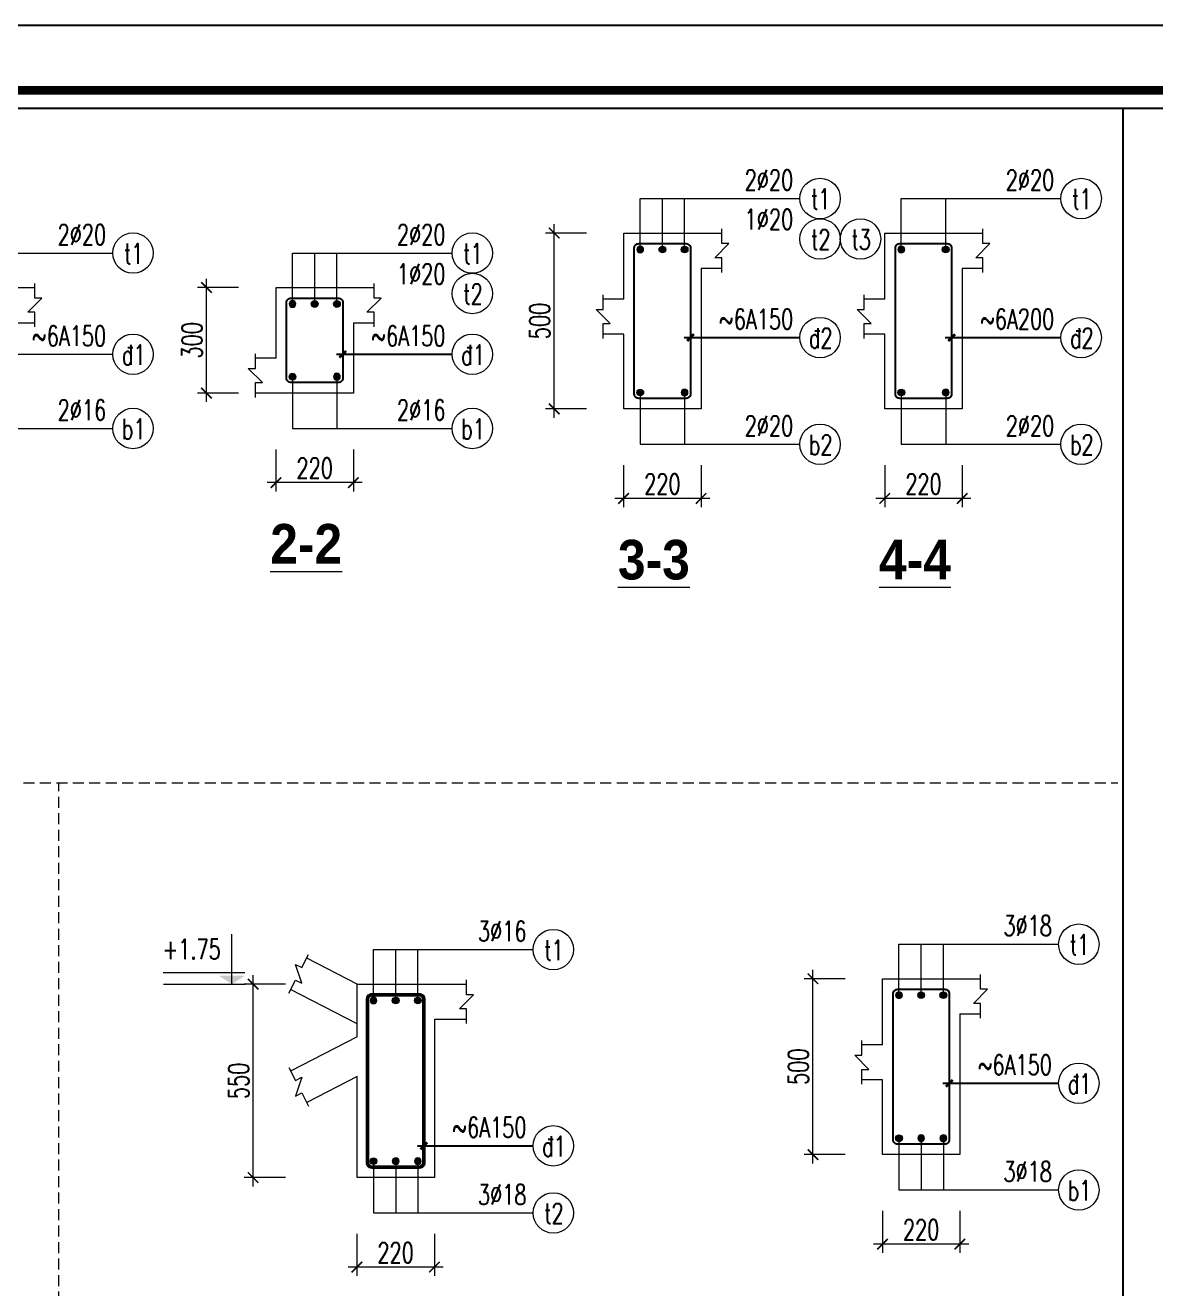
# Model space of a CAD drawing. Header units: millimetres. Extents: x 61738 to 439738, y 60858 to 151243.
# Drawn here: x 295808 to 308668, y 99435 to 113800 of the extents above; entities that cross this region are included whole.
import ezdxf
from ezdxf.enums import TextEntityAlignment as Align

# ---------------------------------------------------------------- set-up
doc = ezdxf.new("R2010")
doc.units = ezdxf.units.MM
doc.linetypes.add('HIDDEN', pattern=[0.375, 0.25, -0.125])
for name, color, linetype, lineweight in [('10-TEXT', 4, 'Continuous', 15), ('2-THEP2', 6, 'Continuous', 50), ('3-THAY', 7, 'Continuous', 18), ('5-DUT', 2, 'HIDDEN', 15), ('7-HATCH', 8, 'Continuous', 13), ('8-DIM', 8, 'Continuous', 15), ('9-SO HIEU', 8, 'Continuous', 15)]:
    doc.layers.add(name, color=color, linetype=linetype, lineweight=lineweight)
for name, color, linetype in [('Khungbo', 32, 'Continuous'), ('KICHTHUOC', 8, 'Continuous'), ('TEXT-Ghi chu', 7, 'Continuous'), ('thep', 6, 'Continuous')]:
    doc.layers.add(name, color=color, linetype=linetype)
doc.styles.add('A3 - Text 2.3', font='Vnsimli.shx', dxfattribs={"width": 0.7, "height": 230})
doc.styles.add('A3 - Text 4.5', font='VnArialH-Bold.TTF', dxfattribs={"width": 0.9, "height": 450})
doc.styles.add('A3-Text 2.3', font='vnsimli.shx', dxfattribs={"width": 0.7, "height": 230, "bigfont": 'vn.shx'})
doc.styles.add('S1', font='vnsimli.shx', dxfattribs={"width": 0.75})
doc.styles.add('T1', font='Vnsimli.shx', dxfattribs={"width": 0.7})
doc.dimstyles.new('A3-1-100', dxfattribs={"dimtxt": 200, "dimasz": 120, "dimexe": 100, "dimexo": 0, "dimgap": 50, "dimtad": 1, "dimdec": 0, "dimdsep": 49, "dimtxsty": 'A3-Text 2.3', "dimblk": 'ARCHTICK', "dimcen": 10, "dimdle": 100, "dimclrd": 8, "dimclre": 8, "dimclrt": 2, "dimadec": 0, "dimazin": 2, "dimtfac": 1, "dimtdec": 0, "dimtix": 1, "dimtmove": 1, "dimatfit": 3, "dimldrblk": 'DOT', "dimfxl": 1, "dimtolj": 1, "dimtzin": 0, "dimlwd": -1, "dimlwe": -1, "dimarcsym": 0})
doc.dimstyles.new('A3-1-100x2', dxfattribs={"dimtxt": 200, "dimasz": 120, "dimexe": 100, "dimexo": 0, "dimgap": 50, "dimtad": 1, "dimdec": 0, "dimlfac": 0.5, "dimdsep": 49, "dimtxsty": 'A3-Text 2.3', "dimblk": 'ARCHTICK', "dimcen": 10, "dimdle": 100, "dimclrd": 8, "dimclre": 8, "dimclrt": 2, "dimadec": 0, "dimazin": 2, "dimtfac": 1, "dimtdec": 0, "dimtix": 1, "dimtmove": 1, "dimatfit": 3, "dimldrblk": 'DOT', "dimfxl": 1, "dimtolj": 1, "dimtzin": 0, "dimlwd": -1, "dimlwe": -1, "dimarcsym": 0})
doc.dimstyles.new('A3-1-100x4', dxfattribs={"dimtxt": 200, "dimasz": 120, "dimexe": 100, "dimexo": 0, "dimgap": 50, "dimtad": 1, "dimdec": 0, "dimlfac": 0.25, "dimdsep": 49, "dimtxsty": 'A3-Text 2.3', "dimblk": 'ARCHTICK', "dimcen": 10, "dimdle": 100, "dimclrd": 8, "dimclre": 8, "dimclrt": 2, "dimadec": 0, "dimazin": 2, "dimtfac": 1, "dimtdec": 0, "dimtix": 1, "dimtmove": 1, "dimatfit": 3, "dimldrblk": 'DOT', "dimfxl": 1, "dimtolj": 1, "dimtzin": 0, "dimlwd": -1, "dimlwe": -1, "dimarcsym": 0})
doc.dimstyles.new('KT1-100x4', dxfattribs={"dimscale": 100, "dimtxt": 2.3, "dimasz": 0.006, "dimexe": 0.8, "dimexo": 0, "dimgap": 1.2, "dimtad": 1, "dimdec": 0, "dimlfac": 0.25, "dimrnd": 1, "dimdsep": 46, "dimtxsty": 'T1', "dimblk": 'DIMA', "dimcen": 0.09, "dimdle": 1.2, "dimclrd": 8, "dimclre": 8, "dimclrt": 7, "dimadec": 0, "dimazin": 0, "dimtfac": 1, "dimtdec": 0, "dimtix": 1, "dimtmove": 2, "dimatfit": 3, "dimldrblk": 'DIMA', "dimfxl": 1, "dimtolj": 1, "dimtzin": 0, "dimarcsym": 0})

# ---------------------------------------------------------------- blocks, each defined once
blk = doc.blocks.new('_ArchTick')
at = {"color": 0, "linetype": 'ByBlock', "const_width": 0.15}
blk.add_lwpolyline([(-0.5, -0.5), (0.5, 0.5)], dxfattribs=at)
blk = doc.blocks.new('*D167')
at = {"layer": '8-DIM', "color": 8, "ltscale": 100, "transparency": 16777216}
for p, q in [((299581, 100057), (299581, 99580)), ((300462, 100057), (300462, 99580))]:
    blk.add_line(p, q, dxfattribs=at)
at = {"layer": '8-DIM', "color": 8, "linetype": 'ByBlock', "ltscale": 100, "transparency": 16777216}
blk.add_line((300562, 99680), (299481, 99680), dxfattribs=at)
at = {"layer": 'Defpoints', "color": 0, "ltscale": 100, "transparency": 16777216}
for p in [(299581, 100057), (300462, 100057), (299581, 99680)]:
    blk.add_point(p, dxfattribs=at)
at = {"layer": '8-DIM', "color": 8, "ltscale": 100, "transparency": 16777216, "xscale": 120, "yscale": 120, "zscale": 120, "rotation": 180}
blk.add_blockref('_ArchTick', (299581, 99680), dxfattribs=at)
at = {"layer": '8-DIM', "color": 8, "ltscale": 100, "transparency": 16777216, "xscale": 120, "yscale": 120, "zscale": 120}
blk.add_blockref('_ArchTick', (300462, 99680), dxfattribs=at)
at = {"layer": '8-DIM', "color": 2, "ltscale": 100, "transparency": 16777216, "insert": (300021, 99845), "char_height": 230, "attachment_point": 5, "style": 'A3-Text 2.3'}
blk.add_mtext('\\A1;220', dxfattribs=at)
blk = doc.blocks.new('_Dot')
at = {"color": 0, "linetype": 'ByBlock', "lineweight": -2}
blk.add_line((-0.5, 0), (-1, 0), dxfattribs=at)
at = {"color": 0, "linetype": 'ByBlock', "const_width": 0.5}
blk.add_lwpolyline([(-0.25, 0, 1), (0.25, 0, 1)], format="xyb", close=True, dxfattribs=at)
blk = doc.blocks.new('DK THEP')
at = {"layer": '7-HATCH'}
h = blk.add_hatch(color=1, dxfattribs=at)
edge = h.paths.add_edge_path()
edge.add_arc((0, 0), 36.1, 0, 360)
at = {"layer": '7-HATCH', "color": 0}
blk.add_circle((0, 0), 36.1, dxfattribs=at)
blk = doc.blocks.new('COS')
at = {"color": 1, "linetype": 'Continuous', "const_width": 50}
blk.add_lwpolyline([(-64, -64), (64, 64)], dxfattribs=at)
blk = doc.blocks.new('DIMA')
at = {"color": 8, "linetype": 'Continuous'}
blk.add_line((120, 0), (-120, 0), dxfattribs=at)
at = {"color": 1, "linetype": 'Continuous'}
blk.add_blockref('COS', (0, 0), dxfattribs=at)
blk = doc.blocks.new('*D168')
at = {"layer": '8-DIM', "color": 8, "ltscale": 100, "transparency": 16777216}
for p, q in [((298767, 102898), (298300, 102898)), ((298767, 100698), (298300, 100698))]:
    blk.add_line(p, q, dxfattribs=at)
at = {"layer": '8-DIM', "color": 8, "linetype": 'ByBlock', "ltscale": 100, "transparency": 16777216}
blk.add_line((298400, 100598), (298400, 102998), dxfattribs=at)
at = {"layer": 'Defpoints', "color": 0, "ltscale": 100, "transparency": 16777216}
for p in [(298400, 102898), (298767, 102898), (298767, 100698)]:
    blk.add_point(p, dxfattribs=at)
at = {"layer": '8-DIM', "color": 8, "ltscale": 100, "transparency": 16777216, "xscale": 120, "yscale": 120, "zscale": 120}
for p, rotation in [((298400, 102898), 90), ((298400, 100698), 270)]:
    blk.add_blockref('_ArchTick', p, dxfattribs=dict(at, rotation=rotation))
at = {"layer": '8-DIM', "color": 2, "ltscale": 100, "transparency": 16777216, "insert": (298235, 101798), "char_height": 230, "attachment_point": 5, "rotation": 90, "style": 'A3-Text 2.3'}
blk.add_mtext('\\A1;550', dxfattribs=at)
blk = doc.blocks.new('*U9')
at = {"layer": '10-TEXT'}
for p, q in [((17615, 449767), (17615, 450310)), ((16865, 449893), (17756, 449893)), ((16869, 449766), (17757, 449766))]:
    blk.add_line(p, q, dxfattribs=at)
at = {"layer": '10-TEXT', "color": 1}
blk.add_solid([(17756, 449858), (17615, 449767), (17473, 449858)], dxfattribs=at)
blk = doc.blocks.new('CDS12')
at = {"layer": 'Defpoints'}
blk.add_lwpolyline([(91835, 363353), (49835, 363353), (49835, 393053), (91835, 393053)], close=True, dxfattribs=at)
at = {"layer": 'Khungbo', "color": 1, "const_width": 100}
blk.add_lwpolyline([(91094, 364100), (50996, 364100), (50996, 392312), (91094, 392312)], close=True, dxfattribs=at)
at = {"layer": 'Khungbo', "color": 1}
for points in [[(90894, 364300), (51196, 364300), (51196, 392112), (90894, 392112)], [(90894, 392112), (90894, 364300), (86394, 364300), (86394, 392112)]]:
    blk.add_lwpolyline(points, close=True, dxfattribs=at)
blk = doc.blocks.new('*D258')
at = {"layer": '8-DIM', "color": 8, "ltscale": 100, "transparency": 16777216}
for p, q in [((302615, 108797), (302615, 108320)), ((303496, 108797), (303496, 108320))]:
    blk.add_line(p, q, dxfattribs=at)
at = {"layer": '8-DIM', "color": 8, "linetype": 'ByBlock', "ltscale": 100, "transparency": 16777216}
blk.add_line((303596, 108420), (302515, 108420), dxfattribs=at)
at = {"layer": 'Defpoints', "color": 0, "ltscale": 100, "transparency": 16777216}
for p in [(302615, 108797), (303496, 108797), (302615, 108420)]:
    blk.add_point(p, dxfattribs=at)
at = {"layer": '8-DIM', "color": 8, "ltscale": 100, "transparency": 16777216, "xscale": 120, "yscale": 120, "zscale": 120, "rotation": 180}
blk.add_blockref('_ArchTick', (302615, 108420), dxfattribs=at)
at = {"layer": '8-DIM', "color": 8, "ltscale": 100, "transparency": 16777216, "xscale": 120, "yscale": 120, "zscale": 120}
blk.add_blockref('_ArchTick', (303496, 108420), dxfattribs=at)
at = {"layer": '8-DIM', "color": 2, "ltscale": 100, "transparency": 16777216, "insert": (303056, 108585), "char_height": 230, "attachment_point": 5, "style": 'A3-Text 2.3'}
blk.add_mtext('\\A1;220', dxfattribs=at)
blk = doc.blocks.new('*D259')
at = {"layer": '8-DIM', "color": 8, "linetype": 'ByBlock', "ltscale": 100, "transparency": 16777216}
blk.add_line((301825, 109338), (301825, 111538), dxfattribs=at)
at = {"layer": '8-DIM', "color": 8, "ltscale": 100, "transparency": 16777216}
for p, q in [((302191, 111438), (301725, 111438)), ((302191, 109438), (301725, 109438))]:
    blk.add_line(p, q, dxfattribs=at)
at = {"layer": 'Defpoints', "color": 0, "ltscale": 100, "transparency": 16777216}
for p in [(301825, 111438), (302191, 111438), (302191, 109438)]:
    blk.add_point(p, dxfattribs=at)
at = {"layer": '8-DIM', "color": 8, "ltscale": 100, "transparency": 16777216, "xscale": 120, "yscale": 120, "zscale": 120}
for p, rotation in [((301825, 111438), 90), ((301825, 109438), 270)]:
    blk.add_blockref('_ArchTick', p, dxfattribs=dict(at, rotation=rotation))
at = {"layer": '8-DIM', "color": 2, "ltscale": 100, "transparency": 16777216, "insert": (301660, 110438), "char_height": 230, "attachment_point": 5, "rotation": 90, "style": 'A3-Text 2.3'}
blk.add_mtext('\\A1;500', dxfattribs=at)
blk = doc.blocks.new('*D260')
at = {"layer": '8-DIM', "color": 8, "ltscale": 100, "transparency": 16777216}
for p, q in [((305559, 100319), (305559, 99841)), ((306440, 100319), (306440, 99841))]:
    blk.add_line(p, q, dxfattribs=at)
at = {"layer": '8-DIM', "color": 8, "linetype": 'ByBlock', "ltscale": 100, "transparency": 16777216}
blk.add_line((306540, 99941), (305459, 99941), dxfattribs=at)
at = {"layer": 'Defpoints', "color": 0, "ltscale": 100, "transparency": 16777216}
for p in [(305559, 100319), (306440, 100319), (305559, 99941)]:
    blk.add_point(p, dxfattribs=at)
at = {"layer": '8-DIM', "color": 8, "ltscale": 100, "transparency": 16777216, "xscale": 120, "yscale": 120, "zscale": 120, "rotation": 180}
blk.add_blockref('_ArchTick', (305559, 99941), dxfattribs=at)
at = {"layer": '8-DIM', "color": 8, "ltscale": 100, "transparency": 16777216, "xscale": 120, "yscale": 120, "zscale": 120}
blk.add_blockref('_ArchTick', (306440, 99941), dxfattribs=at)
at = {"layer": '8-DIM', "color": 2, "ltscale": 100, "transparency": 16777216, "insert": (305999, 100106), "char_height": 230, "attachment_point": 5, "style": 'A3-Text 2.3'}
blk.add_mtext('\\A1;220', dxfattribs=at)
blk = doc.blocks.new('*D261')
at = {"layer": '8-DIM', "color": 8, "linetype": 'ByBlock', "ltscale": 100, "transparency": 16777216}
blk.add_line((304768, 100859), (304768, 103059), dxfattribs=at)
at = {"layer": '8-DIM', "color": 8, "ltscale": 100, "transparency": 16777216}
for p, q in [((305134, 102959), (304668, 102959)), ((305134, 100959), (304668, 100959))]:
    blk.add_line(p, q, dxfattribs=at)
at = {"layer": 'Defpoints', "color": 0, "ltscale": 100, "transparency": 16777216}
for p in [(304768, 102959), (305134, 102959), (305134, 100959)]:
    blk.add_point(p, dxfattribs=at)
at = {"layer": '8-DIM', "color": 8, "ltscale": 100, "transparency": 16777216, "xscale": 120, "yscale": 120, "zscale": 120}
for p, rotation in [((304768, 102959), 90), ((304768, 100959), 270)]:
    blk.add_blockref('_ArchTick', p, dxfattribs=dict(at, rotation=rotation))
at = {"layer": '8-DIM', "color": 2, "ltscale": 100, "transparency": 16777216, "insert": (304603, 101959), "char_height": 230, "attachment_point": 5, "rotation": 90, "style": 'A3-Text 2.3'}
blk.add_mtext('\\A1;500', dxfattribs=at)
blk = doc.blocks.new('*D274')
at = {"layer": '8-DIM', "color": 8, "ltscale": 100, "transparency": 16777216}
for p, q in [((298660, 108977), (298660, 108500)), ((299540, 108977), (299540, 108500))]:
    blk.add_line(p, q, dxfattribs=at)
at = {"layer": '8-DIM', "color": 8, "linetype": 'ByBlock', "ltscale": 100, "transparency": 16777216}
blk.add_line((299640, 108600), (298560, 108600), dxfattribs=at)
at = {"layer": 'Defpoints', "color": 0, "ltscale": 100, "transparency": 16777216}
for p in [(298660, 108977), (299540, 108977), (298660, 108600)]:
    blk.add_point(p, dxfattribs=at)
at = {"layer": '8-DIM', "color": 8, "ltscale": 100, "transparency": 16777216, "xscale": 120, "yscale": 120, "zscale": 120, "rotation": 180}
blk.add_blockref('_ArchTick', (298660, 108600), dxfattribs=at)
at = {"layer": '8-DIM', "color": 8, "ltscale": 100, "transparency": 16777216, "xscale": 120, "yscale": 120, "zscale": 120}
blk.add_blockref('_ArchTick', (299540, 108600), dxfattribs=at)
at = {"layer": '8-DIM', "color": 2, "ltscale": 100, "transparency": 16777216, "insert": (299100, 108765), "char_height": 230, "attachment_point": 5, "style": 'A3-Text 2.3'}
blk.add_mtext('\\A1;220', dxfattribs=at)
blk = doc.blocks.new('*D275')
at = {"layer": '8-DIM', "color": 8, "linetype": 'ByBlock', "ltscale": 100, "transparency": 16777216}
blk.add_line((297869, 109518), (297869, 110918), dxfattribs=at)
at = {"layer": '8-DIM', "color": 8, "ltscale": 100, "transparency": 16777216}
for p, q in [((298235, 110818), (297769, 110818)), ((298235, 109618), (297769, 109618))]:
    blk.add_line(p, q, dxfattribs=at)
at = {"layer": 'Defpoints', "color": 0, "ltscale": 100, "transparency": 16777216}
for p in [(297869, 110818), (298235, 110818), (298235, 109618)]:
    blk.add_point(p, dxfattribs=at)
at = {"layer": '8-DIM', "color": 8, "ltscale": 100, "transparency": 16777216, "xscale": 120, "yscale": 120, "zscale": 120}
for p, rotation in [((297869, 110818), 90), ((297869, 109618), 270)]:
    blk.add_blockref('_ArchTick', p, dxfattribs=dict(at, rotation=rotation))
at = {"layer": '8-DIM', "color": 2, "ltscale": 100, "transparency": 16777216, "insert": (297704, 110218), "char_height": 230, "attachment_point": 5, "rotation": 90, "style": 'A3-Text 2.3'}
blk.add_mtext('\\A1;300', dxfattribs=at)
blk = doc.blocks.new('*D276')
at = {"layer": '8-DIM', "color": 8, "ltscale": 100, "transparency": 16777216}
for p, q in [((305585, 108797), (305585, 108320)), ((306466, 108797), (306466, 108320))]:
    blk.add_line(p, q, dxfattribs=at)
at = {"layer": '8-DIM', "color": 8, "linetype": 'ByBlock', "ltscale": 100, "transparency": 16777216}
blk.add_line((306566, 108420), (305485, 108420), dxfattribs=at)
at = {"layer": 'Defpoints', "color": 0, "ltscale": 100, "transparency": 16777216}
for p in [(305585, 108797), (306466, 108797), (305585, 108420)]:
    blk.add_point(p, dxfattribs=at)
at = {"layer": '8-DIM', "color": 8, "ltscale": 100, "transparency": 16777216, "xscale": 120, "yscale": 120, "zscale": 120, "rotation": 180}
blk.add_blockref('_ArchTick', (305585, 108420), dxfattribs=at)
at = {"layer": '8-DIM', "color": 8, "ltscale": 100, "transparency": 16777216, "xscale": 120, "yscale": 120, "zscale": 120}
blk.add_blockref('_ArchTick', (306466, 108420), dxfattribs=at)
at = {"layer": '8-DIM', "color": 2, "ltscale": 100, "transparency": 16777216, "insert": (306026, 108585), "char_height": 230, "attachment_point": 5, "style": 'A3-Text 2.3'}
blk.add_mtext('\\A1;220', dxfattribs=at)

msp = doc.modelspace()

# ---------------------------------------------------------------- linework, layer by layer
at = {"layer": '2-THEP2'}
msp.add_lwpolyline([(299751.7, 102778), (300291.7, 102778, -0.4142136), (300341.7, 102728), (300341.7, 100868, -0.4142136), (300291.7, 100818), (299751.7, 100818, -0.4142136), (299701.7, 100868), (299701.7, 102728, -0.4142136)], format="xyb", close=True, dxfattribs=at)
at = {"layer": '3-THAY'}
for p, q in [((303496, 111037.6), (303496, 109437.6)), ((306466, 111037.6), (306466, 109437.6)), ((299540.4, 110417.6), (299540.4, 109617.6)), ((299540.4, 109617.6), (298660.4, 109617.6)), ((303496, 109437.6), (302616, 109437.6)), ((306466, 109437.6), (305586, 109437.6)), ((299581.7, 102898), (299009.7, 103192.5)), ((299581.7, 102898), (300461.7, 102898)), ((299581.7, 102298), (299581.7, 102898)), ((299581.7, 102448), (298826.5, 102836.9)), ((300461.7, 102498), (300461.7, 100698)), ((306439.6, 102559.1), (306439.6, 100959.1)), ((299581.7, 102298), (298826.5, 101909.1)), ((299581.7, 101848), (299009.7, 101553.5)), ((299581.7, 100698), (299581.7, 101848)), ((306439.6, 100959.1), (305559.6, 100959.1)), ((300461.7, 100698), (299581.7, 100698))]:
    msp.add_line(p, q, dxfattribs=at)
for points in [[(302616, 110687.6), (302616, 111437.6), (303496, 111437.6)], [(303496, 111437.6), (303730.9, 111437.6)], [(305586, 110687.6), (305586, 111437.6), (306466, 111437.6)], [(306466, 111437.6), (306700.9, 111437.6)], [(303496, 111037.6), (303730.9, 111037.6)], [(306466, 111037.6), (306700.9, 111037.6)], [(295680.4, 110817.6), (295915.3, 110817.6)], [(298425.5, 110017.6), (298660.4, 110017.6), (298660.4, 110817.6), (299540.4, 110817.6)], [(299540.4, 110817.6), (299775.3, 110817.6)], [(302616, 110687.6), (302381.1, 110687.6)], [(305586, 110687.6), (305351.1, 110687.6)], [(295680.4, 110417.6), (295915.3, 110417.6)], [(299540.4, 110417.6), (299775.3, 110417.6)], [(302616, 110287.6), (302381.1, 110287.6)], [(302616, 109437.6), (302616, 109587.6), (302616, 110287.6)], [(305586, 110287.6), (305351.1, 110287.6)], [(305586, 109437.6), (305586, 109587.6), (305586, 110287.6)], [(298660.4, 109617.6), (298425.5, 109617.6)], [(300461.7, 102898), (300826.5, 102898)], [(305559.6, 102209.1), (305559.6, 102959.1), (306439.6, 102959.1)], [(306439.6, 102959.1), (306674.5, 102959.1)], [(300461.7, 102498), (300826.5, 102498)], [(306439.6, 102559.1), (306674.5, 102559.1)], [(305559.6, 102209.1), (305324.7, 102209.1)], [(305559.6, 101809.1), (305324.7, 101809.1)], [(305559.6, 100959.1), (305559.6, 101109.2), (305559.6, 101809.1)]]:
    msp.add_lwpolyline(points, dxfattribs=at)
at = {"layer": '5-DUT', "ltscale": 500}
for points in [[(273099.2, 105187.6), (308238.5, 105187.6)], [(296189.2, 97777.6), (296189.2, 105187.6)]]:
    msp.add_lwpolyline(points, dxfattribs=at)
at = {"layer": '7-HATCH', "ltscale": 500}
for points in [[(303730.9, 110989.6), (303730.9, 111157.6), (303650.9, 111157.6), (303810.9, 111317.6), (303730.9, 111317.6), (303730.9, 111485.6)], [(306700.9, 110989.6), (306700.9, 111157.6), (306620.9, 111157.6), (306780.9, 111317.6), (306700.9, 111317.6), (306700.9, 111485.6)], [(295915.3, 110369.6), (295915.3, 110537.6), (295835.3, 110537.6), (295995.3, 110697.6), (295915.3, 110697.6), (295915.3, 110865.6)], [(299775.3, 110369.6), (299775.3, 110537.6), (299695.3, 110537.6), (299855.3, 110697.6), (299775.3, 110697.6), (299775.3, 110865.6)], [(302381.1, 110239.6), (302381.1, 110407.6), (302461.1, 110407.6), (302301.1, 110567.6), (302381.1, 110567.6), (302381.1, 110735.6)], [(305351.1, 110239.6), (305351.1, 110407.6), (305431.1, 110407.6), (305271.1, 110567.6), (305351.1, 110567.6), (305351.1, 110735.6)], [(298425.5, 109569.6), (298425.5, 109737.6), (298505.5, 109737.6), (298345.5, 109897.6), (298425.5, 109897.6), (298425.5, 110065.6)], [(298804.6, 102794.2), (298881.5, 102943.6), (298952.6, 102907), (298883.6, 103122.5), (298954.7, 103085.8), (299031.6, 103235.2)], [(306674.5, 102511.1), (306674.5, 102679.1), (306594.5, 102679.1), (306754.5, 102839.1), (306674.5, 102839.1), (306674.5, 103007.1)], [(300826.5, 102450), (300826.5, 102618), (300746.5, 102618), (300906.5, 102778), (300826.5, 102778), (300826.5, 102946)], [(300826.5, 102450), (300826.5, 102618), (300746.5, 102618), (300906.5, 102778), (300826.5, 102778), (300826.5, 102946)], [(305324.7, 101761.1), (305324.7, 101929.1), (305404.7, 101929.1), (305244.7, 102089.1), (305324.7, 102089.1), (305324.7, 102257.1)], [(298804.6, 101951.8), (298881.5, 101802.4), (298952.6, 101839), (298883.6, 101623.5), (298954.7, 101660.2), (299031.6, 101510.8)]]:
    msp.add_lwpolyline(points, dxfattribs=at)
at = {"layer": '9-SO HIEU'}
for centre in [(304849.2, 111830.1), (307819.2, 111830.1), (304849.2, 111370.1), (305309.2, 111370.1), (297033.6, 111210.1), (300893.6, 111210.1), (300893.6, 110750.1), (304849.2, 110249), (307819.2, 110249), (297033.6, 110059), (300893.6, 110059), (297033.6, 109215.7), (300893.6, 109215.7), (304849.2, 109035.7), (307819.2, 109035.7), (307792.8, 103351.6), (301814.9, 103290.5), (307792.8, 101770.5), (301814.9, 101059.4), (307792.8, 100557.2), (301814.9, 100296.1)]:
    msp.add_circle(centre, 230, dxfattribs=at)
at = {"layer": 'thep'}
for points in [[(302786, 111317.6), (303326, 111317.6, -0.4142136), (303376, 111267.6), (303376, 109607.6, -0.4142136), (303326, 109557.6), (302786, 109557.6, -0.4142136), (302736, 109607.6), (302736, 111267.6, -0.4142136)], [(305756, 111317.6), (306296, 111317.6, -0.4142136), (306346, 111267.6), (306346, 109607.6, -0.4142136), (306296, 109557.6), (305756, 109557.6, -0.4142136), (305706, 109607.6), (305706, 111267.6, -0.4142136)], [(298830.4, 110697.6), (299370.4, 110697.6, -0.4142136), (299420.4, 110647.6), (299420.4, 109787.6, -0.4142136), (299370.4, 109737.6), (298830.4, 109737.6, -0.4142136), (298780.4, 109787.6), (298780.4, 110647.6, -0.4142136)], [(305729.6, 102839.1), (306269.6, 102839.1, -0.4142136), (306319.6, 102789.1), (306319.6, 101129.1, -0.4142136), (306269.6, 101079.1), (305729.6, 101079.1, -0.4142136), (305679.6, 101129.1), (305679.6, 102789.1, -0.4142136)]]:
    msp.add_lwpolyline(points, format="xyb", close=True, dxfattribs=at)

# ---------------------------------------------------------------- block references
at = {"layer": '9-SO HIEU', "yscale": 1.067489280016162, "zscale": 1.067489280016162}
for p, xscale in [((299769.2, 102711.3), -1.067489280016162), ((300021.7, 102711.3), 1.067489280016162), ((300274.1, 102711.3), 1.067489280016162)]:
    msp.add_blockref('DK THEP', p, dxfattribs=dict(at, xscale=xscale))
at = {"layer": '9-SO HIEU', "yscale": 1.067489280016162, "zscale": 1.067489280016162, "rotation": 180}
for p, xscale in [((299769.2, 100884.7), 1.067489280016162), ((300021.7, 100884.7), -1.067489280016162), ((300274.1, 100884.7), -1.067489280016162)]:
    msp.add_blockref('DK THEP', p, dxfattribs=dict(at, xscale=xscale))
at = {"layer": 'KICHTHUOC'}
msp.add_blockref('CDS12', (221903.3, -279252.9), dxfattribs=at)
at = {"layer": 'KICHTHUOC', "xscale": 1.045454545455868, "yscale": 1.045454545455868, "zscale": 1.045454545455868}
msp.add_blockref('*U9', (279743.5, -367312.8), dxfattribs=at)
at = {"layer": 'TEXT-Ghi chu', "yscale": 1.067489280016162, "zscale": 1.067489280016162}
for p, xscale in [((302803.6, 111250.9), -1.067489280016162), ((303056, 111250.9), 1.067489280016162), ((303308.4, 111250.9), 1.067489280016162), ((305773.6, 111250.9), -1.067489280016162), ((306278.4, 111250.9), 1.067489280016162), ((298848, 110630.9), -1.067489280016162), ((299100.4, 110630.9), 1.067489280016162), ((299352.8, 110630.9), 1.067489280016162), ((305747.2, 102772.4), -1.067489280016162), ((305999.6, 102772.4), 1.067489280016162), ((306252, 102772.4), 1.067489280016162)]:
    msp.add_blockref('DK THEP', p, dxfattribs=dict(at, xscale=xscale))
at = {"layer": 'TEXT-Ghi chu', "yscale": 1.067489280016162, "zscale": 1.067489280016162, "rotation": 180}
for p, xscale in [((298848, 109804.3), 1.067489280016162), ((299352.8, 109804.3), -1.067489280016162), ((302803.6, 109624.3), 1.067489280016162), ((303308.4, 109624.3), -1.067489280016162), ((305773.6, 109624.3), 1.067489280016162), ((306278.4, 109624.3), -1.067489280016162), ((305747.2, 101145.8), 1.067489280016162), ((305999.6, 101145.8), -1.067489280016162), ((306252, 101145.8), -1.067489280016162)]:
    msp.add_blockref('DK THEP', p, dxfattribs=dict(at, xscale=xscale))

# ---------------------------------------------------------------- texts
at = {"layer": '10-TEXT', "style": 'S1', "width": 0.7}
for s, p in [('2`20', (304543.5, 111924.7)), ('2`20', (307513.5, 111924.7)), ('1`20', (304543.5, 111477.6)), ('2`20', (296728, 111304.7)), ('2`20', (300588, 111304.7)), ('1`20', (300588, 110857.6)), ('~6A150', (304543.5, 110343.6)), ('~6A200', (307513.5, 110343.6)), ('~6A150', (296728, 110153.6)), ('~6A150', (300588, 110153.6)), ('2`16', (296728, 109310.3)), ('2`16', (300588, 109310.3)), ('2`20', (304543.5, 109130.3)), ('2`20', (307513.5, 109130.3)), ('3`16', (301509.2, 103385.1)), ('3`18', (307487.2, 103446.3)), ('~6A150', (307487.2, 101865.2)), ('~6A150', (301509.2, 101154)), ('3`18', (307487.2, 100651.9)), ('3`18', (301509.2, 100390.7))]:
    msp.add_text(s, height=230, dxfattribs=at).set_placement(p, align=Align.RIGHT)
at = {"layer": '10-TEXT'}
for s, height, style, width, p in [('t1', 230, 'S1', 0.7, (304856.9, 111708.8)), ('t1', 230, 'S1', 0.7, (307826.9, 111708.8)), ('t2', 230, 'S1', 0.7, (304856.9, 111248.8)), ('t3', 230, 'S1', 0.7, (305316.9, 111248.8)), ('t1', 230, 'S1', 0.7, (297041.3, 111088.8)), ('t1', 230, 'S1', 0.7, (300901.3, 111088.8)), ('t2', 230, 'S1', 0.7, (300901.3, 110628.8)), ('®2', 230, 'S1', 0.7, (304856.9, 110127.7)), ('®2', 230, 'S1', 0.7, (307826.9, 110127.7)), ('®1', 230, 'S1', 0.7, (297041.3, 109937.7)), ('®1', 230, 'S1', 0.7, (300901.3, 109937.7)), ('b1', 230, 'S1', 0.7, (297041.3, 109094.4)), ('b1', 230, 'S1', 0.7, (300901.3, 109094.4)), ('b2', 230, 'S1', 0.7, (304856.9, 108914.4)), ('b2', 230, 'S1', 0.7, (307826.9, 108914.4)), ('%%U2-2', 450, 'A3 - Text 4.5', 0.9, (299003.6, 107679.9)), ('%%U3-3', 450, 'A3 - Text 4.5', 0.9, (302959.2, 107499.9)), ('%%U4-4', 450, 'A3 - Text 4.5', 0.9, (305929.2, 107499.9)), ('t1', 230, 'S1', 0.7, (307800.5, 103230.3)), ('t1', 230, 'S1', 0.7, (301822.6, 103169.2)), ('®1', 230, 'S1', 0.7, (307800.5, 101649.2)), ('®1', 230, 'S1', 0.7, (301822.6, 100938.1)), ('b1', 230, 'S1', 0.7, (307800.5, 100435.9)), ('t2', 230, 'S1', 0.7, (301822.6, 100174.8))]:
    msp.add_text(s, height=height, dxfattribs=dict(at, style=style, width=width)).set_placement(p, align=Align.CENTER)
at = {"layer": '10-TEXT', "style": 'A3 - Text 2.3', "width": 0.7}
msp.add_text('+1.75', height=230, dxfattribs=at).set_placement((297368.9, 103180.7))

# ---------------------------------------------------------------- dimensions: what is measured, and where the dimension line sits
at = {"layer": '8-DIM', "ltscale": 100}
for base, p1, p2, angle, picture, middle in [((301824.8, 111437.6), (302190.9, 109437.6), (302190.9, 111437.6), 90, '*D259', (301659.8, 110437.6)), ((297869.2, 110817.6), (298235.3, 109617.6), (298235.3, 110817.6), 90, '*D275', (297704.2, 110217.6)), ((298659.6, 108599.7), (299540.4, 108977.1), (298659.6, 108977.1), 180, '*D274', (299100, 108764.7)), ((302615.2, 108419.7), (303496, 108797.1), (302615.2, 108797.1), 180, '*D258', (303055.6, 108584.7)), ((305585.2, 108419.7), (306466, 108797.1), (305585.2, 108797.1), 180, '*D276', (306025.6, 108584.7)), ((304768.4, 102959.1), (305134.5, 100959.1), (305134.5, 102959.1), 90, '*D261', (304603.4, 101959.1)), ((298400.5, 102898), (298766.5, 100698), (298766.5, 102898), 90, '*D168', (298235.5, 101798)), ((305558.8, 99941.2), (306439.6, 100318.6), (305558.8, 100318.6), 180, '*D260', (305999.2, 100106.2)), ((299580.9, 99680.1), (300461.7, 100057.5), (299580.9, 100057.5), 180, '*D167', (300021.3, 99845.1))]:
    dim = msp.add_linear_dim(base=base, p1=p1, p2=p2, angle=angle, dimstyle='A3-1-100x4', dxfattribs=at)
    dim.commit()
    dim.dimension.update_dxf_attribs({"geometry": picture, "text_midpoint": middle})

# ---------------------------------------------------------------- leaders
at = {"layer": '8-DIM'}
for points in [[(303376, 110249), (304619.2, 110249)], [(306346, 110249), (307589.2, 110249)], [(299420.4, 110059), (300663.6, 110059)], [(306319.6, 101770.5), (307562.8, 101770.5)], [(300341.7, 101059.4), (301584.9, 101059.4)]]:
    msp.add_leader(points, dimstyle='KT1-100x4', dxfattribs=at)
at = {"layer": '8-DIM', "ltscale": 500}
msp.add_leader([(295560.4, 110059), (296803.6, 110059)], dimstyle='A3-1-100x2', dxfattribs=at)
at = {"layer": '9-SO HIEU', "ltscale": 100}
for points in [[(302803.6, 111250.9), (302803.6, 111830.1), (304619.2, 111830.1)], [(303056, 111250.9), (303056, 111830.1)], [(303308.4, 111250.9), (303308.4, 111830.1)], [(305773.6, 111250.9), (305773.6, 111830.1), (307589.2, 111830.1)], [(306278.4, 111250.9), (306278.4, 111830.1)], [(294988, 110630.9), (294988, 111210.1), (296803.6, 111210.1)], [(298848, 110630.9), (298848, 111210.1), (300663.6, 111210.1)], [(299100.4, 110630.9), (299100.4, 111210.1)], [(299352.8, 110630.9), (299352.8, 111210.1)], [(294988, 109804.3), (294988, 109215.7), (296803.6, 109215.7)], [(298848, 109804.3), (298848, 109215.7), (300663.6, 109215.7)], [(299352.8, 109804.3), (299352.8, 109215.7)], [(302803.6, 109624.3), (302803.6, 109035.7), (304619.2, 109035.7)], [(303308.4, 109624.3), (303308.4, 109035.7)], [(305773.6, 109624.3), (305773.6, 109035.7), (307589.2, 109035.7)], [(306278.4, 109624.3), (306278.4, 109035.7)], [(299769.2, 102711.3), (299769.2, 103290.5), (301584.9, 103290.5)], [(300021.7, 102711.3), (300021.7, 103290.5)], [(300274.1, 102711.3), (300274.1, 103290.5)], [(305747.2, 102772.4), (305747.2, 103351.6), (307562.8, 103351.6)], [(305999.6, 102772.4), (305999.6, 103351.6)], [(306252, 102772.4), (306252, 103351.6)], [(305747.2, 101145.8), (305747.2, 100557.2), (307562.8, 100557.2)], [(305999.6, 101145.8), (305999.6, 100557.2)], [(306252, 101145.8), (306252, 100557.2)], [(299769.2, 100884.7), (299769.2, 100296.1), (301584.9, 100296.1)], [(300021.7, 100884.7), (300021.7, 100296.1)], [(300274.1, 100884.7), (300274.1, 100296.1)]]:
    msp.add_leader(points, dimstyle='A3-1-100', override={"dimasz": 100, "dimgap": 1.2, "dimtad": 0, "dimldrblk": 'None'}, dxfattribs=at)

doc.saveas('drawing.dxf')
